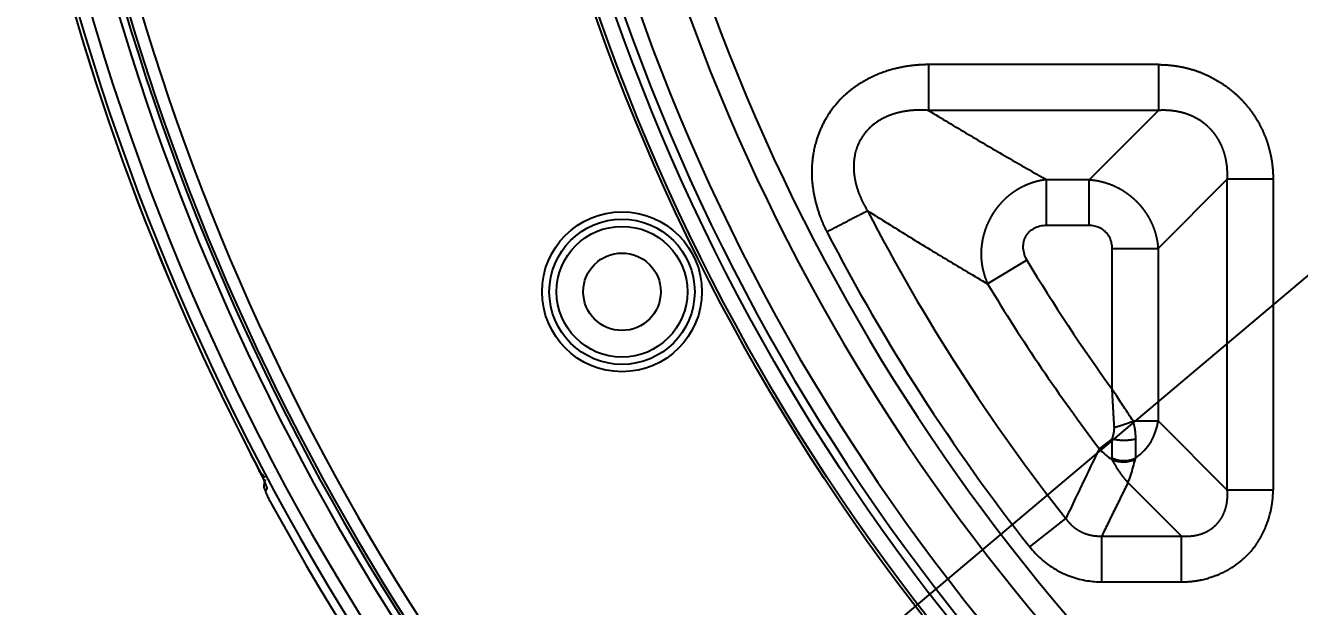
# Model space of a CAD drawing. Header units: millimetres. Extents: x -1286 to 291, y 5350 to 5880.
# Drawn here: x -1159.3 to -1106.4, y 5635.4 to 5659.5 of the extents above; entities that cross this region are included whole.
import ezdxf

# ---------------------------------------------------------------- set-up
doc = ezdxf.new("R2010")
doc.units = ezdxf.units.MM
doc.layers.add('dim', color=82, linetype='Continuous', lineweight=9)
doc.layers.add('粗实线层', color=7, linetype='Continuous', lineweight=35)
doc.dimstyles.new('ISO-25', dxfattribs={"dimscale": 1.5, "dimtxt": 2.5, "dimasz": 2.5, "dimexe": 1.25, "dimexo": 0.625, "dimtad": 1, "dimtxsty": 'Standard', "dimcen": 2.5, "dimadec": 0, "dimazin": 0, "dimtfac": 1, "dimtmove": 0, "dimatfit": 3, "dimfxl": 0, "dimarcsym": 0})

# ---------------------------------------------------------------- blocks, each defined once
blk = doc.blocks.new('*D39')
at = {"layer": 'Defpoints', "color": 0, "lineweight": 18, "transparency": 16777216}
for p in [(-981.514, 5754.075), (-1136.803, 5623.235)]:
    blk.add_point(p, dxfattribs=at)
at = {"layer": 'dim', "color": 0, "lineweight": -2, "transparency": 16777216}
for p, q in [((-931.597, 5796.133), (-979.219, 5756.008)), ((-1136.803, 5623.235), (-981.514, 5754.075)), ((-1139.097, 5621.302), (-1141.391, 5619.369))]:
    blk.add_line(p, q, dxfattribs=at)
at = {"layer": 'dim', "color": 0, "lineweight": 18, "transparency": 16777216}
for points in [[(-979.542, 5756.391), (-978.897, 5755.626), (-981.514, 5754.075)], [(-1139.419, 5621.684), (-1138.775, 5620.92), (-1136.803, 5623.235)]]:
    blk.add_solid(points, dxfattribs=at)
at = {"layer": 'dim', "color": 0, "lineweight": 18, "transparency": 16777216, "insert": (-942.427, 5790.849), "char_height": 3.75, "attachment_point": 5, "rotation": 40.1161}
blk.add_mtext('∅203,06', dxfattribs=at)

msp = doc.modelspace()

# ---------------------------------------------------------------- linework, layer by layer
at = {"layer": '粗实线层', "lineweight": 25}
for p, q in [((-1112.274, 5657.879), (-1121.818, 5657.879)), ((-1112.274, 5655.978), (-1121.818, 5655.978)), ((-1115.147, 5653.105), (-1112.274, 5655.978)), ((-1115.147, 5653.105), (-1116.923, 5653.105)), ((-1112.296, 5650.254), (-1109.423, 5653.127)), ((-1109.423, 5640.22), (-1109.423, 5653.127)), ((-1107.522, 5653.127), (-1107.522, 5640.22)), ((-1115.147, 5651.205), (-1116.923, 5651.205)), ((-1114.196, 5650.254), (-1112.904, 5650.254)), ((-1114.196, 5644.411), (-1114.196, 5650.254)), ((-1112.296, 5650.254), (-1112.296, 5643.093)), ((-1117.737, 5649.764), (-1119.366, 5648.784)), ((-1113.329, 5643.093), (-1112.296, 5643.093)), ((-1112.296, 5643.093), (-1109.423, 5640.22)), ((-1114.196, 5642.352), (-1114.733, 5641.944)), ((-1114.196, 5641.563), (-1114.196, 5642.352)), ((-1113.219, 5641.563), (-1113.219, 5642.352)), ((-1113.543, 5640.539), (-1111.323, 5638.319)), ((-1149.084, 5639.671), (-1149.084, 5639.671)), ((-1117.615, 5637.868), (-1116.122, 5639.044)), ((-1114.629, 5636.419), (-1114.629, 5638.319)), ((-1114.629, 5638.319), (-1111.323, 5638.319)), ((-1114.629, 5636.419), (-1111.323, 5636.419))]:
    msp.add_line(p, q, dxfattribs=at)
for centre, radius in [((-1053.128, 5688.655), 87.342), ((-1053.128, 5688.655), 87.216), ((-1053.128, 5688.655), 86.564), ((-1134.533, 5648.455), 3.316), ((-1134.533, 5648.455), 3.015), ((-1134.533, 5648.455), 2.713), ((-1134.533, 5648.455), 1.608)]:
    msp.add_circle(centre, radius, dxfattribs=at)
for centre, radius, start, end in [((-1053.128, 5688.655), 86.224, 180.08059, 269.91941), ((-1053.128, 5688.655), 85.581, 180.90297, 269.09703), ((-1053.128, 5688.655), 83.696, 181.96796, 267.77604), ((-1053.128, 5688.655), 82.706, 182.5804, 267.41961), ((-1059.158, 5688.655), 102.032, 191.56871, 353.81047), ((-1059.158, 5688.655), 101.531, 191.59189, 353.81047), ((-1059.158, 5688.655), 102.191, 191.55118, 207.29133), ((-1059.158, 5688.655), 102.19, 191.55052, 207.29133), ((-1059.158, 5688.655), 100.442, 191.71935, 339.08959), ((-1059.158, 5688.655), 100.141, 191.71934, 339.08959), ((-1059.158, 5688.655), 100.022, 191.73334, 338.88345), ((-1059.158, 5688.655), 99.521, 191.82936, 338.86382), ((-1059.158, 5688.655), 102.401, 208.57791, 345.69153), ((-1059.158, 5688.655), 102.402, 208.57791, 345.69153), ((-1053.128, 5688.655), 80.184, 207.34891, 218.22242), ((-1053.128, 5688.655), 82.085, 207.34893, 218.22237), ((-1053.128, 5688.655), 75.411, 211.04547, 215.92336), ((-1053.128, 5688.655), 77.311, 211.04541, 217.1705)]:
    msp.add_arc(centre, radius, start, end, dxfattribs=at)
for centre, major_axis, ratio, start_param, end_param in [((-1114.196, 5643.093), (-1.421, -1.421), 0.89907, 1.375319, 2.303097), ((-1113.219, 5643.093), (-1.8, 0.894), 0.933392, 1.136658, 1.493393), ((-1113.708, 5642.328), (-1.005, 0), 0.870881, 1.062956, 2.078628), ((-1113.704, 5642.29), (-0.991, -0.17), 0.891948, 0.912948, 1.904612), ((-1148.886, 5640.413), (0.431, -0.258), 0.998141, 3.141395, 4.174459)]:
    msp.add_ellipse(centre, major_axis=major_axis, ratio=ratio, start_param=start_param, end_param=end_param, dxfattribs=at)
for points, degree, knots in [([(-1121.818, 5657.879), (-1121.831, 5657.879), (-1121.857, 5657.879), (-1121.895, 5657.878), (-1121.932, 5657.878), (-1121.969, 5657.877), (-1122.005, 5657.876), (-1122.041, 5657.874), (-1122.076, 5657.873), (-1122.11, 5657.871), (-1122.144, 5657.869), (-1122.177, 5657.868), (-1122.209, 5657.865), (-1122.241, 5657.863), (-1122.272, 5657.861), (-1122.302, 5657.858), (-1122.332, 5657.856), (-1122.361, 5657.853), (-1122.389, 5657.85), (-1122.417, 5657.847), (-1122.444, 5657.844), (-1122.471, 5657.841), (-1122.496, 5657.838), (-1122.573, 5657.829), (-1122.698, 5657.812), (-1122.87, 5657.782), (-1123.035, 5657.749), (-1123.207, 5657.709), (-1123.389, 5657.66), (-1123.584, 5657.601), (-1123.784, 5657.531), (-1123.987, 5657.449), (-1124.193, 5657.356), (-1124.361, 5657.269), (-1124.492, 5657.195), (-1124.587, 5657.138), (-1124.682, 5657.079), (-1124.777, 5657.016), (-1124.872, 5656.951), (-1124.967, 5656.881), (-1125.061, 5656.808), (-1125.155, 5656.732), (-1125.247, 5656.651), (-1125.403, 5656.508), (-1125.608, 5656.294), (-1125.841, 5656.003), (-1126.005, 5655.757), (-1126.118, 5655.563), (-1126.193, 5655.422), (-1126.262, 5655.279), (-1126.325, 5655.134), (-1126.383, 5654.988), (-1126.435, 5654.84), (-1126.479, 5654.7), (-1126.515, 5654.568), (-1126.544, 5654.448), (-1126.569, 5654.334), (-1126.589, 5654.226), (-1126.61, 5654.101), (-1126.632, 5653.946), (-1126.652, 5653.749), (-1126.663, 5653.551), (-1126.664, 5653.372), (-1126.66, 5653.228), (-1126.652, 5653.106), (-1126.644, 5653.006), (-1126.633, 5652.902), (-1126.619, 5652.786), (-1126.599, 5652.653), (-1126.577, 5652.523), (-1126.551, 5652.394), (-1126.523, 5652.267), (-1126.492, 5652.14), (-1126.457, 5652.01), (-1126.417, 5651.876), (-1126.373, 5651.738), (-1126.34, 5651.643), (-1126.321, 5651.59), (-1126.317, 5651.579), (-1126.311, 5651.564), (-1126.304, 5651.545), (-1126.296, 5651.522), (-1126.285, 5651.495), (-1126.273, 5651.463), (-1126.259, 5651.428), (-1126.244, 5651.389), (-1126.226, 5651.346), (-1126.206, 5651.3), (-1126.184, 5651.249), (-1126.16, 5651.195), (-1126.133, 5651.138), (-1126.104, 5651.076), (-1126.072, 5651.011), (-1126.05, 5650.967), (-1126.038, 5650.945)], 3, [0, 0, 0, 0, 0.003908, 0.007751, 0.01153, 0.015244, 0.018894, 0.022479, 0.026, 0.029455, 0.032846, 0.036172, 0.039434, 0.04263, 0.045761, 0.048827, 0.051828, 0.054764, 0.057635, 0.060441, 0.063181, 0.065857, 0.068467, 0.071011, 0.0891, 0.106649, 0.123655, 0.140113, 0.159953, 0.180503, 0.201773, 0.223779, 0.246521, 0.269988, 0.280943, 0.292067, 0.303361, 0.314827, 0.326469, 0.338286, 0.350276, 0.362437, 0.374768, 0.387269, 0.426555, 0.464022, 0.499627, 0.515762, 0.53182, 0.547802, 0.563707, 0.579533, 0.595277, 0.610935, 0.624044, 0.636467, 0.648208, 0.659269, 0.669651, 0.686584, 0.706551, 0.72953, 0.746275, 0.760792, 0.773086, 0.783163, 0.791029, 0.804713, 0.818238, 0.831604, 0.844809, 0.857857, 0.870893, 0.884436, 0.898487, 0.913045, 0.92811, 0.928858, 0.930042, 0.931662, 0.933718, 0.93621, 0.939137, 0.9425, 0.946298, 0.950531, 0.955198, 0.9603, 0.965835, 0.971803, 0.978204, 0.985038, 0.992303, 1, 1, 1, 1]), ([(-1121.818, 5657.879), (-1121.818, 5657.775), (-1121.818, 5657.671), (-1121.818, 5657.466), (-1121.818, 5657.365), (-1121.818, 5657.167), (-1121.818, 5657.071), (-1121.818, 5656.885), (-1121.818, 5656.796), (-1121.818, 5656.627), (-1121.818, 5656.547), (-1121.818, 5656.399), (-1121.818, 5656.33), (-1121.818, 5656.206), (-1121.818, 5656.15), (-1121.818, 5656.053), (-1121.818, 5656.012), (-1121.818, 5655.978)], 3, [0, 0, 0, 0, 0.125, 0.125, 0.25, 0.25, 0.375, 0.375, 0.5, 0.5, 0.625, 0.625, 0.75, 0.75, 0.875, 0.875, 1, 1, 1, 1]), ([(-1112.274, 5657.879), (-1111.783, 5657.878), (-1111.309, 5657.783), (-1110.847, 5657.69), (-1110.414, 5657.509), (-1109.989, 5657.331), (-1109.607, 5657.074), (-1109.228, 5656.82), (-1108.583, 5656.175), (-1108.328, 5655.796), (-1108.071, 5655.414), (-1107.893, 5654.988), (-1107.712, 5654.556), (-1107.618, 5654.093), (-1107.523, 5653.619), (-1107.522, 5653.127)], 2, [0, 0, 0, 0.125, 0.125, 0.25, 0.25, 0.375, 0.375, 0.5, 0.625, 0.625, 0.75, 0.75, 0.875, 0.875, 1, 1, 1]), ([(-1121.818, 5655.978), (-1121.829, 5655.979), (-1121.851, 5655.981), (-1121.884, 5655.983), (-1121.916, 5655.985), (-1121.949, 5655.987), (-1121.981, 5655.988), (-1122.013, 5655.989), (-1122.045, 5655.99), (-1122.077, 5655.991), (-1122.109, 5655.991), (-1122.141, 5655.992), (-1122.172, 5655.992), (-1122.203, 5655.992), (-1122.234, 5655.991), (-1122.265, 5655.99), (-1122.296, 5655.99), (-1122.326, 5655.988), (-1122.357, 5655.987), (-1122.387, 5655.986), (-1122.417, 5655.984), (-1122.446, 5655.982), (-1122.476, 5655.98), (-1122.505, 5655.977), (-1122.534, 5655.975), (-1122.563, 5655.972), (-1122.592, 5655.969), (-1122.621, 5655.966), (-1122.649, 5655.962), (-1122.677, 5655.959), (-1122.705, 5655.955), (-1122.732, 5655.951), (-1122.76, 5655.947), (-1122.787, 5655.942), (-1122.814, 5655.938), (-1122.841, 5655.933), (-1122.867, 5655.929), (-1122.893, 5655.924), (-1122.919, 5655.918), (-1122.945, 5655.913), (-1122.971, 5655.908), (-1122.996, 5655.902), (-1123.021, 5655.896), (-1123.046, 5655.891), (-1123.07, 5655.885), (-1123.094, 5655.879), (-1123.118, 5655.872), (-1123.142, 5655.866), (-1123.166, 5655.859), (-1123.189, 5655.853), (-1123.212, 5655.846), (-1123.235, 5655.839), (-1123.257, 5655.832), (-1123.28, 5655.825), (-1123.302, 5655.818), (-1123.323, 5655.811), (-1123.345, 5655.803), (-1123.366, 5655.796), (-1123.387, 5655.788), (-1123.408, 5655.781), (-1123.428, 5655.773), (-1123.448, 5655.765), (-1123.468, 5655.757), (-1123.488, 5655.749), (-1123.507, 5655.741), (-1123.526, 5655.733), (-1123.545, 5655.725), (-1123.598, 5655.701), (-1123.685, 5655.66), (-1123.802, 5655.597), (-1123.913, 5655.528), (-1124.02, 5655.455), (-1124.121, 5655.377), (-1124.216, 5655.295), (-1124.306, 5655.208), (-1124.39, 5655.118), (-1124.467, 5655.024), (-1124.538, 5654.928), (-1124.622, 5654.799), (-1124.71, 5654.634), (-1124.796, 5654.426), (-1124.86, 5654.206), (-1124.903, 5653.974), (-1124.924, 5653.733), (-1124.922, 5653.556), (-1124.915, 5653.446), (-1124.911, 5653.405), (-1124.907, 5653.362), (-1124.903, 5653.319), (-1124.897, 5653.275), (-1124.891, 5653.231), (-1124.883, 5653.185), (-1124.875, 5653.139), (-1124.866, 5653.092), (-1124.857, 5653.044), (-1124.846, 5652.996), (-1124.834, 5652.947), (-1124.822, 5652.898), (-1124.808, 5652.848), (-1124.794, 5652.797), (-1124.778, 5652.746), (-1124.762, 5652.694), (-1124.744, 5652.642), (-1124.726, 5652.589), (-1124.706, 5652.536), (-1124.686, 5652.482), (-1124.664, 5652.428), (-1124.641, 5652.374), (-1124.617, 5652.319), (-1124.592, 5652.264), (-1124.566, 5652.209), (-1124.538, 5652.153), (-1124.51, 5652.098), (-1124.48, 5652.042), (-1124.45, 5651.986), (-1124.418, 5651.93), (-1124.384, 5651.874), (-1124.362, 5651.837), (-1124.35, 5651.818)], 3, [0, 0, 0, 0, 0.00527, 0.010513, 0.015729, 0.020918, 0.026081, 0.031216, 0.036323, 0.041403, 0.046454, 0.051478, 0.056474, 0.061441, 0.066379, 0.071289, 0.076169, 0.081021, 0.085843, 0.090635, 0.095398, 0.10013, 0.104833, 0.109505, 0.114147, 0.118758, 0.123339, 0.127888, 0.132406, 0.136893, 0.141348, 0.145771, 0.150163, 0.154522, 0.15885, 0.163145, 0.167407, 0.171636, 0.175833, 0.179996, 0.184127, 0.188224, 0.192287, 0.196317, 0.200313, 0.204275, 0.208204, 0.212097, 0.215957, 0.219782, 0.223573, 0.227328, 0.231049, 0.234736, 0.238387, 0.242002, 0.245583, 0.249128, 0.252638, 0.256113, 0.259552, 0.262955, 0.266322, 0.269654, 0.27295, 0.276209, 0.279433, 0.282621, 0.303772, 0.3246, 0.345116, 0.365329, 0.385254, 0.404902, 0.424288, 0.443429, 0.46234, 0.481041, 0.499552, 0.533655, 0.568525, 0.604275, 0.641005, 0.678795, 0.717716, 0.724139, 0.730704, 0.737409, 0.744256, 0.751242, 0.758368, 0.765633, 0.773037, 0.780577, 0.788255, 0.796068, 0.804016, 0.812098, 0.820313, 0.82866, 0.837137, 0.845744, 0.854479, 0.863341, 0.872329, 0.881441, 0.890676, 0.900034, 0.909511, 0.919108, 0.928823, 0.938654, 0.948599, 0.958658, 0.968829, 0.979111, 0.989501, 1, 1, 1, 1]), ([(-1109.423, 5653.127), (-1109.422, 5653.137), (-1109.421, 5653.155), (-1109.42, 5653.182), (-1109.419, 5653.21), (-1109.418, 5653.237), (-1109.417, 5653.264), (-1109.417, 5653.292), (-1109.417, 5653.319), (-1109.417, 5653.346), (-1109.417, 5653.373), (-1109.418, 5653.399), (-1109.418, 5653.426), (-1109.419, 5653.453), (-1109.42, 5653.479), (-1109.422, 5653.506), (-1109.423, 5653.532), (-1109.425, 5653.558), (-1109.427, 5653.585), (-1109.429, 5653.611), (-1109.432, 5653.637), (-1109.434, 5653.662), (-1109.437, 5653.688), (-1109.44, 5653.714), (-1109.443, 5653.739), (-1109.447, 5653.765), (-1109.451, 5653.79), (-1109.455, 5653.815), (-1109.459, 5653.84), (-1109.463, 5653.865), (-1109.467, 5653.89), (-1109.472, 5653.915), (-1109.477, 5653.939), (-1109.482, 5653.964), (-1109.487, 5653.988), (-1109.493, 5654.013), (-1109.498, 5654.037), (-1109.504, 5654.061), (-1109.51, 5654.085), (-1109.516, 5654.108), (-1109.523, 5654.132), (-1109.53, 5654.156), (-1109.536, 5654.179), (-1109.543, 5654.202), (-1109.55, 5654.225), (-1109.558, 5654.248), (-1109.565, 5654.271), (-1109.573, 5654.294), (-1109.581, 5654.316), (-1109.589, 5654.339), (-1109.597, 5654.361), (-1109.605, 5654.383), (-1109.614, 5654.405), (-1109.623, 5654.427), (-1109.632, 5654.449), (-1109.641, 5654.471), (-1109.65, 5654.492), (-1109.659, 5654.514), (-1109.669, 5654.535), (-1109.679, 5654.556), (-1109.689, 5654.577), (-1109.699, 5654.597), (-1109.709, 5654.618), (-1109.719, 5654.639), (-1109.73, 5654.659), (-1109.741, 5654.679), (-1109.751, 5654.699), (-1109.762, 5654.719), (-1109.774, 5654.739), (-1109.785, 5654.758), (-1109.796, 5654.778), (-1109.808, 5654.797), (-1109.82, 5654.816), (-1109.832, 5654.835), (-1109.844, 5654.854), (-1109.856, 5654.873), (-1109.868, 5654.891), (-1109.881, 5654.909), (-1109.893, 5654.928), (-1109.906, 5654.946), (-1109.919, 5654.964), (-1109.932, 5654.981), (-1109.945, 5654.999), (-1109.958, 5655.016), (-1109.972, 5655.034), (-1109.985, 5655.051), (-1109.999, 5655.068), (-1110.013, 5655.084), (-1110.027, 5655.101), (-1110.041, 5655.117), (-1110.055, 5655.134), (-1110.069, 5655.15), (-1110.084, 5655.166), (-1110.098, 5655.182), (-1110.113, 5655.197), (-1110.128, 5655.213), (-1110.142, 5655.228), (-1110.163, 5655.249), (-1110.189, 5655.274), (-1110.222, 5655.305), (-1110.255, 5655.335), (-1110.289, 5655.365), (-1110.323, 5655.394), (-1110.359, 5655.423), (-1110.395, 5655.451), (-1110.432, 5655.478), (-1110.469, 5655.505), (-1110.507, 5655.531), (-1110.546, 5655.557), (-1110.585, 5655.582), (-1110.625, 5655.606), (-1110.666, 5655.63), (-1110.707, 5655.653), (-1110.75, 5655.675), (-1110.792, 5655.697), (-1110.836, 5655.718), (-1110.88, 5655.738), (-1110.924, 5655.758), (-1110.969, 5655.777), (-1111.015, 5655.795), (-1111.062, 5655.812), (-1111.109, 5655.829), (-1111.156, 5655.845), (-1111.204, 5655.86), (-1111.253, 5655.874), (-1111.303, 5655.887), (-1111.352, 5655.9), (-1111.403, 5655.912), (-1111.454, 5655.923), (-1111.505, 5655.933), (-1111.557, 5655.942), (-1111.61, 5655.95), (-1111.663, 5655.958), (-1111.716, 5655.964), (-1111.77, 5655.97), (-1111.824, 5655.975), (-1111.879, 5655.978), (-1111.934, 5655.981), (-1111.99, 5655.983), (-1112.046, 5655.984), (-1112.102, 5655.984), (-1112.159, 5655.983), (-1112.216, 5655.981), (-1112.254, 5655.979), (-1112.274, 5655.978)], 3, [0, 0, 0, 0, 0.006033, 0.012045, 0.018037, 0.024008, 0.029958, 0.035888, 0.041797, 0.047686, 0.053554, 0.059403, 0.065231, 0.071039, 0.076828, 0.082597, 0.088346, 0.094075, 0.099785, 0.105476, 0.111147, 0.116799, 0.122433, 0.128047, 0.133642, 0.139219, 0.144777, 0.150316, 0.155837, 0.16134, 0.166824, 0.172291, 0.177739, 0.18317, 0.188583, 0.193978, 0.199356, 0.204717, 0.21006, 0.215386, 0.220695, 0.225988, 0.231263, 0.236522, 0.241765, 0.246991, 0.252201, 0.257395, 0.262573, 0.267735, 0.272882, 0.278013, 0.283128, 0.288229, 0.293314, 0.298384, 0.30344, 0.308481, 0.313507, 0.318519, 0.323517, 0.328501, 0.33347, 0.338427, 0.343369, 0.348298, 0.353214, 0.358116, 0.363006, 0.367883, 0.372747, 0.377599, 0.382439, 0.387266, 0.392081, 0.396885, 0.401677, 0.406457, 0.411226, 0.415985, 0.420732, 0.425468, 0.430194, 0.434909, 0.439615, 0.44431, 0.448995, 0.453671, 0.458337, 0.462994, 0.467642, 0.472281, 0.476911, 0.481533, 0.486146, 0.490751, 0.495348, 0.499938, 0.509523, 0.519143, 0.528799, 0.538494, 0.54823, 0.558007, 0.567827, 0.577693, 0.587605, 0.597566, 0.607576, 0.617639, 0.627754, 0.637924, 0.64815, 0.658434, 0.668776, 0.67918, 0.689644, 0.700172, 0.710765, 0.721423, 0.732149, 0.742943, 0.753806, 0.764741, 0.775748, 0.786827, 0.797982, 0.809211, 0.820518, 0.831902, 0.843365, 0.854908, 0.866531, 0.878237, 0.890025, 0.901898, 0.913854, 0.925897, 0.938026, 0.950243, 0.962547, 0.974941, 0.987425, 1, 1, 1, 1]), ([(-1116.923, 5653.105), (-1116.932, 5653.104), (-1116.949, 5653.102), (-1116.975, 5653.099), (-1117.001, 5653.095), (-1117.027, 5653.092), (-1117.053, 5653.088), (-1117.078, 5653.084), (-1117.104, 5653.079), (-1117.13, 5653.075), (-1117.155, 5653.07), (-1117.18, 5653.065), (-1117.206, 5653.059), (-1117.231, 5653.054), (-1117.256, 5653.048), (-1117.282, 5653.042), (-1117.307, 5653.036), (-1117.332, 5653.03), (-1117.356, 5653.023), (-1117.381, 5653.016), (-1117.406, 5653.009), (-1117.431, 5653.002), (-1117.455, 5652.995), (-1117.48, 5652.987), (-1117.504, 5652.979), (-1117.528, 5652.971), (-1117.553, 5652.963), (-1117.577, 5652.955), (-1117.601, 5652.946), (-1117.625, 5652.937), (-1117.648, 5652.928), (-1117.672, 5652.919), (-1117.696, 5652.91), (-1117.719, 5652.9), (-1117.742, 5652.891), (-1117.766, 5652.881), (-1117.789, 5652.871), (-1117.812, 5652.86), (-1117.835, 5652.85), (-1117.858, 5652.839), (-1117.88, 5652.829), (-1117.903, 5652.818), (-1117.925, 5652.806), (-1117.947, 5652.795), (-1117.97, 5652.784), (-1117.992, 5652.772), (-1118.014, 5652.76), (-1118.035, 5652.748), (-1118.057, 5652.736), (-1118.079, 5652.724), (-1118.1, 5652.711), (-1118.121, 5652.699), (-1118.142, 5652.686), (-1118.164, 5652.673), (-1118.184, 5652.66), (-1118.205, 5652.647), (-1118.226, 5652.633), (-1118.246, 5652.62), (-1118.267, 5652.606), (-1118.287, 5652.592), (-1118.307, 5652.578), (-1118.327, 5652.564), (-1118.347, 5652.55), (-1118.366, 5652.535), (-1118.386, 5652.521), (-1118.405, 5652.506), (-1118.424, 5652.491), (-1118.443, 5652.476), (-1118.462, 5652.461), (-1118.481, 5652.446), (-1118.5, 5652.431), (-1118.518, 5652.416), (-1118.536, 5652.4), (-1118.555, 5652.384), (-1118.573, 5652.369), (-1118.59, 5652.353), (-1118.608, 5652.337), (-1118.626, 5652.321), (-1118.643, 5652.305), (-1118.66, 5652.288), (-1118.677, 5652.272), (-1118.694, 5652.256), (-1118.711, 5652.239), (-1118.727, 5652.222), (-1118.744, 5652.206), (-1118.76, 5652.189), (-1118.776, 5652.172), (-1118.792, 5652.155), (-1118.808, 5652.138), (-1118.824, 5652.12), (-1118.839, 5652.103), (-1118.854, 5652.086), (-1118.869, 5652.068), (-1118.884, 5652.051), (-1118.899, 5652.033), (-1118.914, 5652.015), (-1118.928, 5651.997), (-1118.943, 5651.98), (-1118.957, 5651.962), (-1118.971, 5651.944), (-1118.985, 5651.926), (-1118.998, 5651.908), (-1119.012, 5651.89), (-1119.025, 5651.871), (-1119.039, 5651.853), (-1119.052, 5651.835), (-1119.065, 5651.817), (-1119.077, 5651.798), (-1119.09, 5651.78), (-1119.102, 5651.761), (-1119.115, 5651.743), (-1119.127, 5651.724), (-1119.139, 5651.706), (-1119.15, 5651.687), (-1119.162, 5651.669), (-1119.174, 5651.65), (-1119.185, 5651.631), (-1119.196, 5651.612), (-1119.207, 5651.594), (-1119.218, 5651.575), (-1119.232, 5651.55), (-1119.25, 5651.517), (-1119.271, 5651.478), (-1119.292, 5651.439), (-1119.312, 5651.398), (-1119.332, 5651.358), (-1119.351, 5651.316), (-1119.37, 5651.275), (-1119.388, 5651.233), (-1119.406, 5651.19), (-1119.423, 5651.147), (-1119.44, 5651.104), (-1119.456, 5651.06), (-1119.471, 5651.015), (-1119.486, 5650.97), (-1119.5, 5650.925), (-1119.514, 5650.879), (-1119.527, 5650.833), (-1119.539, 5650.787), (-1119.551, 5650.74), (-1119.562, 5650.693), (-1119.572, 5650.646), (-1119.582, 5650.598), (-1119.59, 5650.55), (-1119.598, 5650.501), (-1119.606, 5650.452), (-1119.612, 5650.403), (-1119.618, 5650.354), (-1119.623, 5650.305), (-1119.627, 5650.255), (-1119.63, 5650.205), (-1119.633, 5650.154), (-1119.634, 5650.104), (-1119.635, 5650.053), (-1119.635, 5650.003), (-1119.634, 5649.952), (-1119.633, 5649.901), (-1119.63, 5649.85), (-1119.627, 5649.799), (-1119.622, 5649.747), (-1119.617, 5649.696), (-1119.611, 5649.645), (-1119.604, 5649.594), (-1119.596, 5649.542), (-1119.587, 5649.491), (-1119.578, 5649.439), (-1119.567, 5649.388), (-1119.555, 5649.337), (-1119.543, 5649.286), (-1119.529, 5649.235), (-1119.515, 5649.184), (-1119.5, 5649.133), (-1119.483, 5649.083), (-1119.466, 5649.032), (-1119.448, 5648.982), (-1119.429, 5648.932), (-1119.409, 5648.883), (-1119.388, 5648.833), (-1119.373, 5648.801), (-1119.366, 5648.784)], 3, [0, 0, 0, 0, 0.004684, 0.009361, 0.01403, 0.01869, 0.023344, 0.027989, 0.032626, 0.037255, 0.041876, 0.04649, 0.051095, 0.055692, 0.060281, 0.064862, 0.069436, 0.074001, 0.078558, 0.083108, 0.087649, 0.092183, 0.096709, 0.101227, 0.105738, 0.110241, 0.114736, 0.119223, 0.123703, 0.128174, 0.132638, 0.137093, 0.14154, 0.145979, 0.15041, 0.154832, 0.159247, 0.163653, 0.16805, 0.172439, 0.17682, 0.181193, 0.185558, 0.189914, 0.194262, 0.198602, 0.202934, 0.207258, 0.211574, 0.215882, 0.220182, 0.224475, 0.22876, 0.233038, 0.237308, 0.241571, 0.245826, 0.250075, 0.254315, 0.258548, 0.262774, 0.266991, 0.2712, 0.275401, 0.279594, 0.283779, 0.287954, 0.292122, 0.29628, 0.30043, 0.304572, 0.308704, 0.312828, 0.316943, 0.321048, 0.325145, 0.329233, 0.333313, 0.337383, 0.341444, 0.345497, 0.34954, 0.353575, 0.357601, 0.361619, 0.365628, 0.369628, 0.37362, 0.377603, 0.381578, 0.385544, 0.389502, 0.393451, 0.397391, 0.401323, 0.405245, 0.409158, 0.413062, 0.416957, 0.420843, 0.424719, 0.428586, 0.432443, 0.436291, 0.44013, 0.443958, 0.447778, 0.451587, 0.455387, 0.459177, 0.462958, 0.466728, 0.470489, 0.47424, 0.477982, 0.481714, 0.485436, 0.489148, 0.49285, 0.496543, 0.500226, 0.507763, 0.51534, 0.522959, 0.530618, 0.538319, 0.546062, 0.553846, 0.561671, 0.569538, 0.577447, 0.585396, 0.593385, 0.601415, 0.609484, 0.617591, 0.625737, 0.63392, 0.642139, 0.650393, 0.658684, 0.667011, 0.675375, 0.683776, 0.692215, 0.700691, 0.709206, 0.717757, 0.726346, 0.734972, 0.743634, 0.752331, 0.761062, 0.769827, 0.778624, 0.787452, 0.796312, 0.805205, 0.814132, 0.823093, 0.832089, 0.84112, 0.850187, 0.859289, 0.868427, 0.877601, 0.88681, 0.896054, 0.905333, 0.914646, 0.923993, 0.933373, 0.942787, 0.952236, 0.961719, 0.971237, 0.98079, 0.990378, 1, 1, 1, 1]), ([(-1115.147, 5653.105), (-1115.138, 5653.105), (-1115.12, 5653.103), (-1115.093, 5653.101), (-1115.066, 5653.099), (-1115.039, 5653.096), (-1115.012, 5653.093), (-1114.985, 5653.09), (-1114.958, 5653.086), (-1114.931, 5653.083), (-1114.904, 5653.079), (-1114.877, 5653.074), (-1114.85, 5653.07), (-1114.824, 5653.065), (-1114.797, 5653.06), (-1114.77, 5653.055), (-1114.744, 5653.05), (-1114.717, 5653.044), (-1114.691, 5653.038), (-1114.664, 5653.032), (-1114.638, 5653.026), (-1114.611, 5653.019), (-1114.585, 5653.012), (-1114.559, 5653.005), (-1114.532, 5652.998), (-1114.506, 5652.99), (-1114.48, 5652.983), (-1114.454, 5652.975), (-1114.428, 5652.966), (-1114.402, 5652.958), (-1114.376, 5652.949), (-1114.351, 5652.94), (-1114.325, 5652.931), (-1114.299, 5652.922), (-1114.274, 5652.912), (-1114.249, 5652.902), (-1114.223, 5652.892), (-1114.198, 5652.882), (-1114.173, 5652.871), (-1114.148, 5652.86), (-1114.123, 5652.849), (-1114.098, 5652.838), (-1114.073, 5652.826), (-1114.048, 5652.815), (-1114.024, 5652.803), (-1113.999, 5652.791), (-1113.975, 5652.778), (-1113.951, 5652.766), (-1113.926, 5652.753), (-1113.902, 5652.74), (-1113.878, 5652.727), (-1113.855, 5652.713), (-1113.831, 5652.7), (-1113.807, 5652.686), (-1113.784, 5652.672), (-1113.76, 5652.657), (-1113.737, 5652.643), (-1113.714, 5652.628), (-1113.691, 5652.613), (-1113.668, 5652.598), (-1113.645, 5652.583), (-1113.623, 5652.568), (-1113.6, 5652.552), (-1113.578, 5652.536), (-1113.556, 5652.52), (-1113.534, 5652.504), (-1113.512, 5652.487), (-1113.49, 5652.47), (-1113.469, 5652.454), (-1113.447, 5652.436), (-1113.426, 5652.419), (-1113.405, 5652.402), (-1113.384, 5652.384), (-1113.363, 5652.366), (-1113.342, 5652.348), (-1113.321, 5652.33), (-1113.301, 5652.312), (-1113.281, 5652.293), (-1113.261, 5652.275), (-1113.241, 5652.256), (-1113.221, 5652.237), (-1113.202, 5652.217), (-1113.182, 5652.198), (-1113.163, 5652.178), (-1113.144, 5652.159), (-1113.125, 5652.139), (-1113.106, 5652.119), (-1113.088, 5652.099), (-1113.07, 5652.078), (-1113.051, 5652.058), (-1113.033, 5652.037), (-1113.016, 5652.016), (-1112.998, 5651.995), (-1112.981, 5651.974), (-1112.963, 5651.953), (-1112.946, 5651.931), (-1112.929, 5651.909), (-1112.913, 5651.888), (-1112.896, 5651.866), (-1112.88, 5651.844), (-1112.864, 5651.822), (-1112.848, 5651.799), (-1112.832, 5651.777), (-1112.817, 5651.754), (-1112.802, 5651.731), (-1112.787, 5651.709), (-1112.772, 5651.686), (-1112.757, 5651.663), (-1112.743, 5651.639), (-1112.728, 5651.616), (-1112.714, 5651.592), (-1112.7, 5651.569), (-1112.687, 5651.545), (-1112.673, 5651.521), (-1112.66, 5651.497), (-1112.647, 5651.473), (-1112.635, 5651.449), (-1112.622, 5651.425), (-1112.61, 5651.4), (-1112.598, 5651.376), (-1112.586, 5651.351), (-1112.574, 5651.327), (-1112.563, 5651.302), (-1112.551, 5651.277), (-1112.54, 5651.252), (-1112.529, 5651.227), (-1112.519, 5651.202), (-1112.509, 5651.177), (-1112.499, 5651.151), (-1112.489, 5651.126), (-1112.479, 5651.1), (-1112.47, 5651.075), (-1112.46, 5651.049), (-1112.451, 5651.023), (-1112.443, 5650.998), (-1112.434, 5650.972), (-1112.426, 5650.946), (-1112.418, 5650.92), (-1112.41, 5650.894), (-1112.403, 5650.868), (-1112.395, 5650.842), (-1112.388, 5650.815), (-1112.382, 5650.789), (-1112.375, 5650.763), (-1112.369, 5650.736), (-1112.362, 5650.71), (-1112.357, 5650.683), (-1112.351, 5650.657), (-1112.346, 5650.63), (-1112.34, 5650.603), (-1112.336, 5650.577), (-1112.331, 5650.55), (-1112.326, 5650.523), (-1112.322, 5650.497), (-1112.318, 5650.47), (-1112.315, 5650.443), (-1112.311, 5650.416), (-1112.308, 5650.389), (-1112.305, 5650.362), (-1112.302, 5650.335), (-1112.3, 5650.308), (-1112.298, 5650.281), (-1112.296, 5650.263), (-1112.296, 5650.254)], 3, [0, 0, 0, 0, 0.00624, 0.012479, 0.018718, 0.024955, 0.031191, 0.037427, 0.043662, 0.049895, 0.056128, 0.06236, 0.068591, 0.074821, 0.081051, 0.087279, 0.093507, 0.099734, 0.10596, 0.112186, 0.11841, 0.124634, 0.130858, 0.13708, 0.143302, 0.149523, 0.155743, 0.161962, 0.168181, 0.1744, 0.180617, 0.186834, 0.19305, 0.199266, 0.205481, 0.211696, 0.217909, 0.224123, 0.230336, 0.236548, 0.242759, 0.24897, 0.255181, 0.261391, 0.267601, 0.27381, 0.280018, 0.286227, 0.292434, 0.298641, 0.304848, 0.311055, 0.317261, 0.323466, 0.329671, 0.335876, 0.342081, 0.348285, 0.354489, 0.360692, 0.366895, 0.373098, 0.379301, 0.385503, 0.391705, 0.397906, 0.404108, 0.410309, 0.41651, 0.422711, 0.428911, 0.435112, 0.441312, 0.447512, 0.453712, 0.459911, 0.466111, 0.472311, 0.47851, 0.484709, 0.490908, 0.497107, 0.503306, 0.509505, 0.515704, 0.521903, 0.528102, 0.5343, 0.540499, 0.546698, 0.552897, 0.559096, 0.565295, 0.571494, 0.577693, 0.583892, 0.590091, 0.59629, 0.60249, 0.608689, 0.614889, 0.621089, 0.627289, 0.633489, 0.639689, 0.645889, 0.65209, 0.658291, 0.664492, 0.670694, 0.676895, 0.683097, 0.689299, 0.695502, 0.701704, 0.707907, 0.714111, 0.720314, 0.726518, 0.732723, 0.738928, 0.745133, 0.751338, 0.757544, 0.76375, 0.769957, 0.776164, 0.782372, 0.78858, 0.794788, 0.800997, 0.807206, 0.813416, 0.819627, 0.825838, 0.832049, 0.838261, 0.844474, 0.850687, 0.856901, 0.863115, 0.86933, 0.875545, 0.881761, 0.887978, 0.894195, 0.900414, 0.906632, 0.912852, 0.919072, 0.925292, 0.931514, 0.937736, 0.943959, 0.950183, 0.956407, 0.962632, 0.968858, 0.975085, 0.981312, 0.987541, 0.99377, 1, 1, 1, 1]), ([(-1115.147, 5651.205), (-1115.147, 5651.308), (-1115.147, 5651.412), (-1115.147, 5651.617), (-1115.147, 5651.719), (-1115.147, 5651.916), (-1115.147, 5652.013), (-1115.147, 5652.198), (-1115.147, 5652.287), (-1115.147, 5652.456), (-1115.147, 5652.536), (-1115.147, 5652.685), (-1115.147, 5652.753), (-1115.147, 5652.877), (-1115.147, 5652.933), (-1115.147, 5653.03), (-1115.147, 5653.071), (-1115.147, 5653.105)], 3, [0, 0, 0, 0, 0.125, 0.125, 0.25, 0.25, 0.375, 0.375, 0.5, 0.5, 0.625, 0.625, 0.75, 0.75, 0.875, 0.875, 1, 1, 1, 1]), ([(-1107.522, 5653.127), (-1107.626, 5653.127), (-1107.73, 5653.127), (-1107.935, 5653.127), (-1108.036, 5653.127), (-1108.234, 5653.127), (-1108.33, 5653.127), (-1108.516, 5653.127), (-1108.605, 5653.127), (-1108.774, 5653.127), (-1108.854, 5653.127), (-1109.002, 5653.127), (-1109.071, 5653.127), (-1109.195, 5653.127), (-1109.251, 5653.127), (-1109.348, 5653.127), (-1109.389, 5653.127), (-1109.423, 5653.127)], 3, [0, 0, 0, 0, 0.125, 0.125, 0.25, 0.25, 0.375, 0.375, 0.5, 0.5, 0.625, 0.625, 0.75, 0.75, 0.875, 0.875, 1, 1, 1, 1]), ([(-1124.35, 5651.818), (-1123.794, 5651.467), (-1122.683, 5650.775), (-1121.023, 5649.765), (-1119.918, 5649.108), (-1119.366, 5648.784)], 3, [0, 0, 0, 0, 0.333334, 0.666669, 1, 1, 1, 1]), ([(-1114.109, 5642.832), (-1114.11, 5642.844), (-1114.111, 5642.868), (-1114.114, 5642.905), (-1114.116, 5642.942), (-1114.118, 5642.98), (-1114.12, 5643.018), (-1114.122, 5643.057), (-1114.124, 5643.096), (-1114.127, 5643.135), (-1114.129, 5643.175), (-1114.131, 5643.216), (-1114.134, 5643.257), (-1114.136, 5643.298), (-1114.138, 5643.34), (-1114.141, 5643.382), (-1114.143, 5643.425), (-1114.145, 5643.468), (-1114.148, 5643.516), (-1114.151, 5643.568), (-1114.154, 5643.626), (-1114.158, 5643.687), (-1114.161, 5643.749), (-1114.165, 5643.814), (-1114.168, 5643.881), (-1114.172, 5643.95), (-1114.176, 5644.021), (-1114.18, 5644.095), (-1114.184, 5644.171), (-1114.188, 5644.249), (-1114.192, 5644.33), (-1114.195, 5644.384), (-1114.196, 5644.411)], 3, [0, 0, 0, 0, 0.023449, 0.047164, 0.071143, 0.095388, 0.119897, 0.144672, 0.169711, 0.195016, 0.220585, 0.246419, 0.272519, 0.298882, 0.325511, 0.352404, 0.379562, 0.406984, 0.434671, 0.469894, 0.506498, 0.544483, 0.583848, 0.624591, 0.666712, 0.710208, 0.755079, 0.801324, 0.848939, 0.897925, 0.948279, 1, 1, 1, 1]), ([(-1113.329, 5643.093), (-1113.393, 5643.189), (-1113.566, 5643.45), (-1113.857, 5643.889), (-1114.081, 5644.234), (-1114.196, 5644.411)], 3, [0, 0, 0, 0, 0.224845, 0.601568, 1, 1, 1, 1]), ([(-1114.196, 5642.352), (-1114.194, 5642.357), (-1114.191, 5642.367), (-1114.186, 5642.383), (-1114.18, 5642.399), (-1114.175, 5642.415), (-1114.17, 5642.43), (-1114.166, 5642.446), (-1114.161, 5642.462), (-1114.157, 5642.477), (-1114.153, 5642.492), (-1114.148, 5642.508), (-1114.145, 5642.523), (-1114.141, 5642.538), (-1114.137, 5642.553), (-1114.134, 5642.568), (-1114.131, 5642.583), (-1114.128, 5642.597), (-1114.125, 5642.612), (-1114.123, 5642.627), (-1114.12, 5642.641), (-1114.118, 5642.655), (-1114.116, 5642.67), (-1114.114, 5642.684), (-1114.113, 5642.698), (-1114.111, 5642.712), (-1114.11, 5642.726), (-1114.109, 5642.739), (-1114.109, 5642.753), (-1114.108, 5642.766), (-1114.108, 5642.78), (-1114.108, 5642.793), (-1114.108, 5642.806), (-1114.109, 5642.819), (-1114.109, 5642.828), (-1114.109, 5642.832)], 3, [0, 0, 0, 0, 0.036813, 0.073176, 0.109093, 0.144567, 0.1796, 0.214197, 0.24836, 0.282094, 0.315401, 0.348287, 0.380755, 0.41281, 0.444455, 0.475696, 0.506536, 0.536982, 0.567038, 0.596709, 0.626002, 0.654921, 0.683474, 0.711665, 0.739502, 0.766992, 0.794141, 0.820956, 0.847446, 0.873618, 0.899479, 0.925039, 0.950307, 0.975291, 1, 1, 1, 1]), ([(-1113.219, 5642.352), (-1113.219, 5642.358), (-1113.219, 5642.371), (-1113.219, 5642.391), (-1113.219, 5642.41), (-1113.22, 5642.429), (-1113.22, 5642.448), (-1113.221, 5642.466), (-1113.222, 5642.484), (-1113.223, 5642.501), (-1113.224, 5642.518), (-1113.225, 5642.534), (-1113.226, 5642.55), (-1113.227, 5642.566), (-1113.228, 5642.58), (-1113.229, 5642.595), (-1113.231, 5642.609), (-1113.232, 5642.623), (-1113.233, 5642.636), (-1113.235, 5642.648), (-1113.236, 5642.66), (-1113.238, 5642.672), (-1113.239, 5642.683), (-1113.24, 5642.693), (-1113.242, 5642.703), (-1113.243, 5642.713), (-1113.245, 5642.722), (-1113.246, 5642.73), (-1113.247, 5642.738), (-1113.248, 5642.746), (-1113.249, 5642.753), (-1113.25, 5642.759), (-1113.251, 5642.765), (-1113.252, 5642.77), (-1113.253, 5642.775), (-1113.254, 5642.779), (-1113.256, 5642.791), (-1113.259, 5642.811), (-1113.264, 5642.84), (-1113.27, 5642.869), (-1113.276, 5642.899), (-1113.283, 5642.93), (-1113.29, 5642.961), (-1113.299, 5642.993), (-1113.308, 5643.026), (-1113.318, 5643.059), (-1113.325, 5643.081), (-1113.329, 5643.093)], 3, [0, 0, 0, 0, 0.028083, 0.055532, 0.082343, 0.108515, 0.134044, 0.158927, 0.183161, 0.206743, 0.22967, 0.251939, 0.273546, 0.294489, 0.314764, 0.334367, 0.353295, 0.371545, 0.389115, 0.406001, 0.422201, 0.437712, 0.452531, 0.466657, 0.480087, 0.492819, 0.50485, 0.51618, 0.526806, 0.536725, 0.545938, 0.554442, 0.562235, 0.569317, 0.575686, 0.581341, 0.586282, 0.623341, 0.661337, 0.700284, 0.740194, 0.781071, 0.822914, 0.865725, 0.909505, 0.954261, 1, 1, 1, 1]), ([(-1149.981, 5641.812), (-1149.924, 5641.702), (-1149.819, 5641.5), (-1149.674, 5641.225), (-1149.553, 5641.01), (-1149.455, 5640.861), (-1149.386, 5640.79), (-1149.349, 5640.772), (-1149.336, 5640.77)], 3, [0, 0, 0, 0, 0.21427, 0.413819, 0.597741, 0.765219, 0.915931, 1, 1, 1, 1]), ([(-1113.543, 5640.539), (-1113.548, 5640.544), (-1113.558, 5640.555), (-1113.573, 5640.572), (-1113.589, 5640.59), (-1113.604, 5640.607), (-1113.62, 5640.625), (-1113.635, 5640.643), (-1113.651, 5640.662), (-1113.666, 5640.681), (-1113.682, 5640.7), (-1113.697, 5640.719), (-1113.713, 5640.738), (-1113.728, 5640.758), (-1113.744, 5640.778), (-1113.76, 5640.799), (-1113.775, 5640.82), (-1113.79, 5640.84), (-1113.806, 5640.862), (-1113.821, 5640.883), (-1113.837, 5640.905), (-1113.852, 5640.927), (-1113.867, 5640.949), (-1113.886, 5640.978), (-1113.909, 5641.011), (-1113.935, 5641.052), (-1113.961, 5641.092), (-1113.987, 5641.134), (-1114.013, 5641.176), (-1114.039, 5641.218), (-1114.064, 5641.261), (-1114.09, 5641.305), (-1114.115, 5641.35), (-1114.141, 5641.395), (-1114.166, 5641.44), (-1114.182, 5641.471), (-1114.19, 5641.487)], 3, [0, 0, 0, 0, 0.023463, 0.04695, 0.070461, 0.093996, 0.117553, 0.141134, 0.164737, 0.188362, 0.212009, 0.235679, 0.259369, 0.283081, 0.306814, 0.330568, 0.354341, 0.378135, 0.401948, 0.425781, 0.449632, 0.473503, 0.497391, 0.521298, 0.562329, 0.603157, 0.64378, 0.684198, 0.724409, 0.764412, 0.804207, 0.843791, 0.883164, 0.922324, 0.96127, 1, 1, 1, 1]), ([(-1113.543, 5640.539), (-1113.505, 5640.629), (-1113.431, 5640.825), (-1113.329, 5641.154), (-1113.265, 5641.395), (-1113.237, 5641.511)], 3, [0, 0, 0, 0, 0.370623, 0.719178, 1, 1, 1, 1]), ([(-1111.323, 5636.419), (-1111.311, 5636.419), (-1111.287, 5636.419), (-1111.249, 5636.419), (-1111.209, 5636.42), (-1111.167, 5636.421), (-1111.123, 5636.423), (-1111.078, 5636.425), (-1111.03, 5636.428), (-1110.981, 5636.431), (-1110.93, 5636.436), (-1110.877, 5636.441), (-1110.822, 5636.447), (-1110.765, 5636.455), (-1110.706, 5636.463), (-1110.646, 5636.473), (-1110.584, 5636.484), (-1110.467, 5636.507), (-1110.307, 5636.545), (-1110.116, 5636.603), (-1109.956, 5636.66), (-1109.815, 5636.716), (-1109.677, 5636.775), (-1109.525, 5636.846), (-1109.357, 5636.935), (-1109.122, 5637.077), (-1108.867, 5637.267), (-1108.652, 5637.467), (-1108.493, 5637.631), (-1108.389, 5637.752), (-1108.3, 5637.866), (-1108.243, 5637.945), (-1108.199, 5638.009), (-1108.162, 5638.065), (-1108.129, 5638.116), (-1108.097, 5638.168), (-1108.065, 5638.221), (-1108.034, 5638.274), (-1108.004, 5638.328), (-1107.975, 5638.383), (-1107.947, 5638.437), (-1107.92, 5638.493), (-1107.893, 5638.549), (-1107.867, 5638.605), (-1107.843, 5638.662), (-1107.808, 5638.744), (-1107.765, 5638.855), (-1107.719, 5638.988), (-1107.682, 5639.111), (-1107.653, 5639.215), (-1107.626, 5639.325), (-1107.606, 5639.414), (-1107.591, 5639.492), (-1107.582, 5639.539), (-1107.574, 5639.587), (-1107.566, 5639.637), (-1107.559, 5639.688), (-1107.552, 5639.741), (-1107.545, 5639.795), (-1107.54, 5639.852), (-1107.534, 5639.909), (-1107.53, 5639.968), (-1107.527, 5640.029), (-1107.524, 5640.091), (-1107.523, 5640.155), (-1107.522, 5640.198), (-1107.522, 5640.22)], 3, [0, 0, 0, 0, 0.006018, 0.012354, 0.019009, 0.025982, 0.033275, 0.040888, 0.048821, 0.057074, 0.065649, 0.074546, 0.083764, 0.093304, 0.103165, 0.113347, 0.12385, 0.134675, 0.172999, 0.20632, 0.234632, 0.257914, 0.282048, 0.309966, 0.341685, 0.377223, 0.447462, 0.500378, 0.524056, 0.561299, 0.580438, 0.596556, 0.609655, 0.619739, 0.629965, 0.640201, 0.65045, 0.66071, 0.670983, 0.681267, 0.691565, 0.701874, 0.712196, 0.72253, 0.732876, 0.743233, 0.767309, 0.791966, 0.813673, 0.831718, 0.846184, 0.870137, 0.8778, 0.885713, 0.893875, 0.902286, 0.910945, 0.919853, 0.929007, 0.938409, 0.948058, 0.957955, 0.968097, 0.978486, 0.989121, 1, 1, 1, 1]), ([(-1111.323, 5638.319), (-1111.315, 5638.319), (-1111.299, 5638.317), (-1111.276, 5638.315), (-1111.252, 5638.314), (-1111.228, 5638.313), (-1111.205, 5638.312), (-1111.181, 5638.311), (-1111.158, 5638.311), (-1111.135, 5638.311), (-1111.111, 5638.311), (-1111.088, 5638.311), (-1111.065, 5638.311), (-1111.043, 5638.312), (-1111.02, 5638.313), (-1110.997, 5638.314), (-1110.975, 5638.316), (-1110.952, 5638.318), (-1110.93, 5638.32), (-1110.908, 5638.322), (-1110.886, 5638.324), (-1110.864, 5638.327), (-1110.842, 5638.33), (-1110.82, 5638.333), (-1110.799, 5638.336), (-1110.777, 5638.34), (-1110.756, 5638.344), (-1110.735, 5638.348), (-1110.714, 5638.352), (-1110.693, 5638.356), (-1110.672, 5638.361), (-1110.652, 5638.366), (-1110.631, 5638.371), (-1110.611, 5638.376), (-1110.591, 5638.382), (-1110.571, 5638.388), (-1110.551, 5638.394), (-1110.531, 5638.4), (-1110.511, 5638.406), (-1110.492, 5638.413), (-1110.472, 5638.42), (-1110.453, 5638.427), (-1110.434, 5638.434), (-1110.415, 5638.441), (-1110.397, 5638.449), (-1110.378, 5638.457), (-1110.36, 5638.465), (-1110.342, 5638.473), (-1110.323, 5638.481), (-1110.306, 5638.49), (-1110.288, 5638.499), (-1110.27, 5638.508), (-1110.253, 5638.517), (-1110.236, 5638.526), (-1110.218, 5638.536), (-1110.202, 5638.545), (-1110.185, 5638.555), (-1110.168, 5638.565), (-1110.152, 5638.575), (-1110.136, 5638.586), (-1110.119, 5638.596), (-1110.104, 5638.607), (-1110.088, 5638.618), (-1110.072, 5638.629), (-1110.057, 5638.64), (-1110.042, 5638.651), (-1110.027, 5638.663), (-1110.012, 5638.675), (-1109.997, 5638.687), (-1109.983, 5638.699), (-1109.969, 5638.711), (-1109.954, 5638.723), (-1109.941, 5638.736), (-1109.927, 5638.748), (-1109.913, 5638.761), (-1109.9, 5638.774), (-1109.883, 5638.791), (-1109.862, 5638.812), (-1109.839, 5638.837), (-1109.815, 5638.864), (-1109.793, 5638.89), (-1109.771, 5638.918), (-1109.749, 5638.946), (-1109.728, 5638.975), (-1109.708, 5639.004), (-1109.688, 5639.034), (-1109.669, 5639.064), (-1109.65, 5639.095), (-1109.632, 5639.127), (-1109.615, 5639.159), (-1109.598, 5639.192), (-1109.582, 5639.226), (-1109.567, 5639.26), (-1109.552, 5639.294), (-1109.538, 5639.329), (-1109.525, 5639.365), (-1109.512, 5639.401), (-1109.5, 5639.438), (-1109.489, 5639.475), (-1109.479, 5639.513), (-1109.469, 5639.551), (-1109.46, 5639.59), (-1109.452, 5639.629), (-1109.444, 5639.668), (-1109.438, 5639.708), (-1109.432, 5639.749), (-1109.427, 5639.79), (-1109.423, 5639.831), (-1109.419, 5639.873), (-1109.417, 5639.915), (-1109.415, 5639.957), (-1109.414, 5640), (-1109.414, 5640.044), (-1109.415, 5640.087), (-1109.417, 5640.131), (-1109.419, 5640.175), (-1109.422, 5640.205), (-1109.423, 5640.22)], 3, [0, 0, 0, 0, 0.007835, 0.01563, 0.023387, 0.031106, 0.038786, 0.046428, 0.054033, 0.0616, 0.06913, 0.076623, 0.08408, 0.0915, 0.098884, 0.106233, 0.113546, 0.120823, 0.128066, 0.135274, 0.142448, 0.149587, 0.156693, 0.163766, 0.170805, 0.177812, 0.184787, 0.191729, 0.198639, 0.205519, 0.212367, 0.219184, 0.225971, 0.232728, 0.239456, 0.246154, 0.252823, 0.259464, 0.266077, 0.272662, 0.27922, 0.285751, 0.292255, 0.298733, 0.305186, 0.311613, 0.318016, 0.324394, 0.330748, 0.337079, 0.343387, 0.349672, 0.355935, 0.362176, 0.368396, 0.374595, 0.380774, 0.386933, 0.393073, 0.399194, 0.405297, 0.411382, 0.41745, 0.423501, 0.429535, 0.435554, 0.441557, 0.447546, 0.45352, 0.459481, 0.465429, 0.471364, 0.477287, 0.483198, 0.489099, 0.494989, 0.500869, 0.51187, 0.522908, 0.533986, 0.545108, 0.556276, 0.567495, 0.578768, 0.590098, 0.601489, 0.612943, 0.624464, 0.636056, 0.64772, 0.659461, 0.671281, 0.683183, 0.695171, 0.707246, 0.719411, 0.731669, 0.744024, 0.756476, 0.76903, 0.781687, 0.794449, 0.807319, 0.8203, 0.833393, 0.8466, 0.859924, 0.873367, 0.88693, 0.900616, 0.914426, 0.928363, 0.942427, 0.956622, 0.970948, 0.985406, 1, 1, 1, 1]), ([(-1116.122, 5639.044), (-1116.118, 5639.038), (-1116.111, 5639.027), (-1116.099, 5639.011), (-1116.086, 5638.995), (-1116.074, 5638.979), (-1116.061, 5638.963), (-1116.048, 5638.947), (-1116.035, 5638.931), (-1116.022, 5638.916), (-1116.009, 5638.9), (-1115.995, 5638.885), (-1115.982, 5638.87), (-1115.968, 5638.855), (-1115.954, 5638.841), (-1115.94, 5638.826), (-1115.925, 5638.812), (-1115.911, 5638.797), (-1115.896, 5638.783), (-1115.881, 5638.769), (-1115.866, 5638.756), (-1115.851, 5638.742), (-1115.835, 5638.729), (-1115.82, 5638.715), (-1115.804, 5638.702), (-1115.788, 5638.69), (-1115.772, 5638.677), (-1115.756, 5638.665), (-1115.739, 5638.652), (-1115.723, 5638.64), (-1115.706, 5638.628), (-1115.69, 5638.617), (-1115.673, 5638.605), (-1115.656, 5638.594), (-1115.638, 5638.583), (-1115.621, 5638.572), (-1115.604, 5638.561), (-1115.586, 5638.551), (-1115.568, 5638.541), (-1115.551, 5638.531), (-1115.533, 5638.521), (-1115.515, 5638.511), (-1115.496, 5638.502), (-1115.478, 5638.493), (-1115.46, 5638.484), (-1115.441, 5638.475), (-1115.423, 5638.467), (-1115.404, 5638.459), (-1115.385, 5638.451), (-1115.366, 5638.443), (-1115.347, 5638.435), (-1115.328, 5638.428), (-1115.309, 5638.421), (-1115.29, 5638.414), (-1115.271, 5638.407), (-1115.251, 5638.401), (-1115.232, 5638.395), (-1115.212, 5638.389), (-1115.193, 5638.383), (-1115.173, 5638.378), (-1115.153, 5638.372), (-1115.133, 5638.367), (-1115.114, 5638.363), (-1115.094, 5638.358), (-1115.074, 5638.354), (-1115.054, 5638.35), (-1115.034, 5638.346), (-1115.014, 5638.342), (-1114.994, 5638.339), (-1114.974, 5638.336), (-1114.953, 5638.333), (-1114.933, 5638.33), (-1114.913, 5638.328), (-1114.893, 5638.326), (-1114.873, 5638.324), (-1114.852, 5638.322), (-1114.832, 5638.321), (-1114.812, 5638.32), (-1114.792, 5638.319), (-1114.771, 5638.318), (-1114.751, 5638.317), (-1114.731, 5638.317), (-1114.71, 5638.317), (-1114.69, 5638.317), (-1114.67, 5638.318), (-1114.65, 5638.318), (-1114.636, 5638.319), (-1114.629, 5638.319)], 3, [0, 0, 0, 0, 0.011797, 0.023591, 0.035383, 0.047173, 0.05896, 0.070745, 0.082529, 0.09431, 0.10609, 0.117869, 0.129646, 0.141422, 0.153197, 0.164971, 0.176744, 0.188516, 0.200287, 0.212058, 0.223828, 0.235597, 0.247366, 0.259134, 0.270902, 0.28267, 0.294437, 0.306204, 0.31797, 0.329737, 0.341502, 0.353268, 0.365034, 0.376799, 0.388564, 0.400328, 0.412093, 0.423857, 0.43562, 0.447384, 0.459147, 0.47091, 0.482673, 0.494435, 0.506197, 0.517958, 0.529719, 0.54148, 0.55324, 0.565, 0.576759, 0.588518, 0.600276, 0.612034, 0.623792, 0.635549, 0.647306, 0.659062, 0.670817, 0.682573, 0.694328, 0.706082, 0.717836, 0.72959, 0.741343, 0.753097, 0.76485, 0.776603, 0.788356, 0.800108, 0.811861, 0.823614, 0.835367, 0.847121, 0.858875, 0.870629, 0.882384, 0.89414, 0.905897, 0.917654, 0.929413, 0.941173, 0.952935, 0.964698, 0.976464, 0.988231, 1, 1, 1, 1]), ([(-1111.323, 5636.419), (-1111.323, 5636.523), (-1111.323, 5636.626), (-1111.323, 5636.831), (-1111.323, 5636.933), (-1111.323, 5637.13), (-1111.323, 5637.227), (-1111.323, 5637.412), (-1111.323, 5637.501), (-1111.323, 5637.67), (-1111.323, 5637.75), (-1111.323, 5637.899), (-1111.323, 5637.967), (-1111.323, 5638.091), (-1111.323, 5638.147), (-1111.323, 5638.244), (-1111.323, 5638.285), (-1111.323, 5638.319)], 3, [0, 0, 0, 0, 0.125, 0.125, 0.25, 0.25, 0.375, 0.375, 0.5, 0.5, 0.625, 0.625, 0.75, 0.75, 0.875, 0.875, 1, 1, 1, 1])]:
    msp.add_open_spline(points, degree=degree, knots=knots, dxfattribs=at)
for points, weights in [([(-1112.274, 5657.879), (-1112.274, 5656.99), (-1112.274, 5656.267), (-1112.274, 5655.978)], [1.10246919632, 0.9658439531, 0.965843601228, 1.1024681407]), ([(-1116.923, 5651.205), (-1116.923, 5652.093), (-1116.923, 5652.816), (-1116.923, 5653.105)], [1.10246256587, 0.965844740476, 0.965845811386, 1.1024657786]), ([(-1126.038, 5650.945), (-1125.249, 5651.353), (-1124.607, 5651.685), (-1124.35, 5651.818)], [1.10246960619, 0.965846217279, 0.96584346466, 1.10246134833]), ([(-1112.904, 5650.254), (-1112.618, 5650.254), (-1112.413, 5650.254), (-1112.296, 5650.254)], [1.00155290504, 1.00892717881, 1.04256509033, 1.10246663958]), ([(-1114.109, 5642.832), (-1113.851, 5642.899), (-1113.575, 5642.992), (-1113.329, 5643.093)], [1.04585524455, 0.98471646884, 0.984714918522, 1.0458505936]), ([(-1114.196, 5642.352), (-1113.885, 5642.279), (-1113.53, 5642.279), (-1113.219, 5642.352)], [1.06734132736, 0.977548034765, 0.977552891144, 1.06735589649]), ([(-1107.522, 5640.22), (-1108.411, 5640.22), (-1109.134, 5640.22), (-1109.423, 5640.22)], [1.10247045653, 0.965844563679, 0.96584318117, 1.10246630901])]:
    msp.add_rational_spline(points, weights, degree=3, dxfattribs=at)
for points in [[(-1121.818, 5655.978), (-1121.271, 5655.645), (-1120.179, 5654.989), (-1118.549, 5654.032), (-1117.465, 5653.411), (-1116.923, 5653.105)], [(-1116.923, 5651.205), (-1117.019, 5651.205), (-1117.201, 5651.183), (-1117.449, 5651.091), (-1117.652, 5650.943), (-1117.802, 5650.751), (-1117.89, 5650.524), (-1117.911, 5650.274), (-1117.862, 5650.014), (-1117.787, 5649.847), (-1117.737, 5649.764)], [(-1114.196, 5650.254), (-1114.196, 5650.329), (-1114.212, 5650.474), (-1114.281, 5650.679), (-1114.393, 5650.859), (-1114.542, 5651.008), (-1114.722, 5651.12), (-1114.927, 5651.189), (-1115.072, 5651.205), (-1115.147, 5651.205)], [(-1149.974, 5641.799), (-1149.926, 5641.706), (-1149.835, 5641.53), (-1149.716, 5641.294), (-1149.613, 5641.088), (-1149.526, 5640.909), (-1149.453, 5640.759), (-1149.395, 5640.635), (-1149.35, 5640.536), (-1149.315, 5640.455), (-1149.289, 5640.39), (-1149.27, 5640.339), (-1149.26, 5640.303), (-1149.26, 5640.29), (-1149.262, 5640.287)], [(-1114.733, 5641.944), (-1114.887, 5641.627), (-1115.195, 5640.989), (-1115.658, 5640.023), (-1115.967, 5639.371), (-1116.122, 5639.044)], [(-1114.19, 5641.487), (-1114.192, 5641.499), (-1114.195, 5641.523), (-1114.196, 5641.549), (-1114.196, 5641.563)], [(-1113.237, 5641.511), (-1113.235, 5641.519), (-1113.23, 5641.535), (-1113.223, 5641.554), (-1113.219, 5641.563)], [(-1113.543, 5640.539), (-1113.633, 5640.356), (-1113.813, 5639.99), (-1114.085, 5639.437), (-1114.357, 5638.88), (-1114.538, 5638.507), (-1114.629, 5638.319)], [(-1149.328, 5640.175), (-1149.329, 5640.174), (-1149.329, 5640.17), (-1149.324, 5640.154), (-1149.314, 5640.128), (-1149.297, 5640.089), (-1149.272, 5640.035), (-1149.237, 5639.963), (-1149.193, 5639.876), (-1149.141, 5639.777), (-1149.103, 5639.707), (-1149.084, 5639.671)], [(-1149.262, 5640.287), (-1149.273, 5640.268), (-1149.295, 5640.231), (-1149.317, 5640.194), (-1149.328, 5640.175)], [(-1117.615, 5637.868), (-1117.475, 5637.69), (-1117.164, 5637.356), (-1116.568, 5636.919), (-1115.902, 5636.612), (-1115.227, 5636.446), (-1114.824, 5636.419), (-1114.629, 5636.419)]]:
    msp.add_open_spline(points, degree=3, dxfattribs=at)

# ---------------------------------------------------------------- dimensions: what is measured, and where the dimension line sits
at = {"layer": 'dim', "lineweight": 18}
dim = msp.add_diameter_dim_2p(p1=(-1136.803, 5623.235), p2=(-981.514, 5754.075), dimstyle='ISO-25', override={"dimasz": 2, "dimexe": 0.49975, "dimexo": 0.49975, "dimgap": 0.49975}, dxfattribs=at)
dim.commit()
dim.dimension.update_dxf_attribs({"geometry": '*D39', "text_midpoint": (-940.534, 5788.603), "dimtype": 163})

doc.saveas('drawing.dxf')
